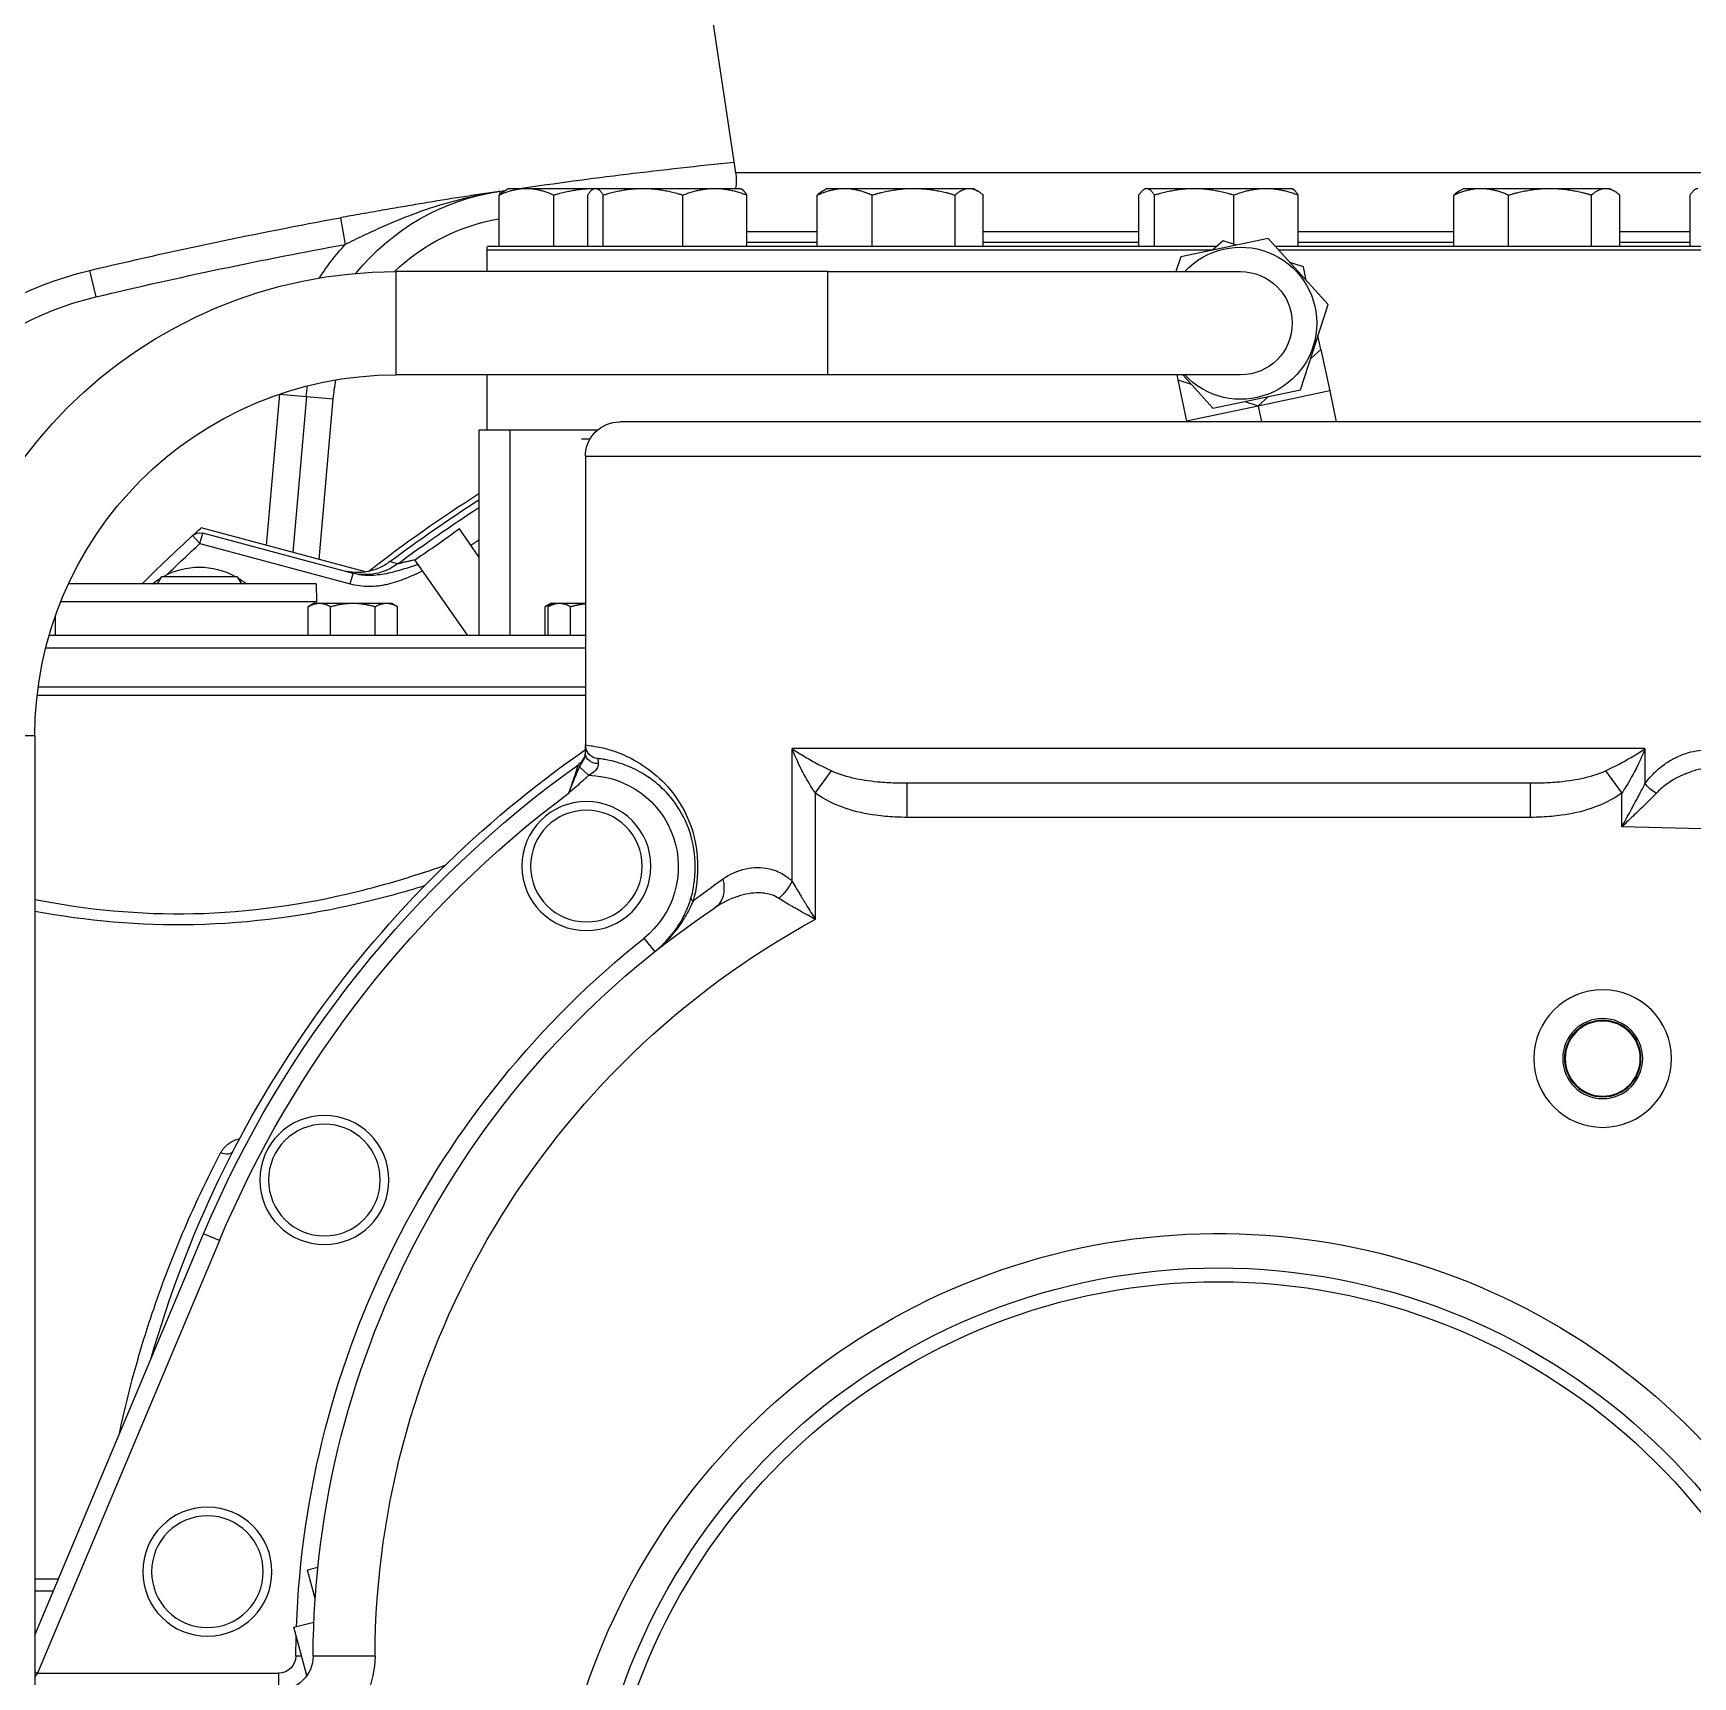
# Model space of a CAD drawing. Header units: inches. Extents: x -883 to 808, y -248 to 1051.
# Drawn here: x -415.96 to -403.9, y -122.05 to -110.1 of the extents above; entities that cross this region are included whole.
import ezdxf

# ---------------------------------------------------------------- set-up
doc = ezdxf.new("R2010")
doc.units = ezdxf.units.IN
doc.header["$MEASUREMENT"] = 0
doc.layers.get('0').update_dxf_attribs({"linetype": 'CONTINUOUS'})
doc.layers.add('EQUIPMENT - COMPRESSORS', color=41, linetype='CONTINUOUS')

# ---------------------------------------------------------------- blocks, each defined once
blk = doc.blocks.new('A$C084a53c6')
for p, q in [((28.393, 66.763), (28.688, 68.734)), ((21.376, 66.763), (28.393, 66.763)), ((21.457, 66.227), (21.457, 66.601)), ((21.969, 66.227), (21.969, 66.601)), ((22.041, 66.649), (22.008, 66.63)), ((22.071, 66.649), (22.041, 66.649)), ((22.475, 66.649), (22.071, 66.649)), ((22.174, 66.227), (22.174, 66.601)), ((22.976, 66.649), (22.475, 66.649)), ((22.777, 66.227), (22.777, 66.601)), ((23.103, 66.649), (22.976, 66.649)), ((23.103, 66.649), (23.136, 66.63)), ((23.175, 66.227), (23.175, 66.601)), ((24.306, 66.227), (24.306, 66.601)), ((24.353, 66.649), (24.344, 66.644)), ((24.54, 66.649), (24.353, 66.649)), ((25.062, 66.649), (24.54, 66.649)), ((24.773, 66.243), (24.773, 66.601)), ((25.407, 66.649), (25.062, 66.649)), ((25.351, 66.227), (25.351, 66.601)), ((25.416, 66.649), (25.407, 66.649)), ((25.416, 66.649), (25.425, 66.644)), ((25.463, 66.227), (25.463, 66.601)), ((26.594, 66.227), (26.594, 66.601)), ((26.666, 66.649), (26.633, 66.63)), ((26.696, 66.649), (26.666, 66.649)), ((27.1, 66.649), (26.696, 66.649)), ((26.799, 66.227), (26.799, 66.601)), ((27.601, 66.649), (27.1, 66.649)), ((27.402, 66.227), (27.402, 66.601)), ((27.728, 66.649), (27.601, 66.649)), ((27.728, 66.649), (27.761, 66.63)), ((27.8, 66.227), (27.8, 66.601)), ((28.312, 66.227), (28.312, 66.601)), ((28.359, 66.649), (28.35, 66.644)), ((28.545, 66.649), (28.359, 66.649)), ((29.067, 66.649), (28.545, 66.649)), ((28.778, 66.227), (28.778, 66.601)), ((29.412, 66.649), (29.067, 66.649)), ((29.356, 66.227), (29.356, 66.601)), ((29.421, 66.649), (29.412, 66.649)), ((29.421, 66.649), (29.43, 66.644)), ((29.914, 66.649), (29.421, 66.649)), ((29.468, 66.227), (29.468, 66.601)), ((29.715, 66.227), (29.715, 66.601)), ((30.041, 66.649), (29.914, 66.649)), ((30.041, 66.649), (30.073, 66.63)), ((30.11, 66.628), (30.106, 66.607)), ((30.113, 66.227), (30.113, 66.601)), ((21.969, 66.336), (21.457, 66.336)), ((24.306, 66.336), (23.175, 66.336)), ((26.594, 66.336), (25.463, 66.336)), ((28.312, 66.336), (27.8, 66.336)), ((31.266, 66.436), (31.23, 66.242)), ((19.572, 66.227), (24.47, 66.227)), ((21.969, 66.258), (21.457, 66.258)), ((24.306, 66.258), (23.175, 66.258)), ((24.089, 65.804), (24.524, 66.286)), ((24.524, 66.286), (25.159, 66.151)), ((24.755, 66.237), (24.852, 66.269)), ((24.852, 66.269), (24.928, 66.2)), ((24.899, 66.227), (30.197, 66.227)), ((26.594, 66.258), (25.463, 66.258)), ((28.312, 66.258), (27.8, 66.258)), ((24.448, 66.202), (19.57, 66.202)), ((24.268, 66.079), (24.366, 66.111)), ((30.2, 66.202), (24.926, 66.202)), ((25.159, 66.151), (25.194, 66.044)), ((30.2, 66.044), (30.2, 66.202)), ((24.247, 65.979), (24.268, 66.079)), ((27.724, 66.044), (24.724, 66.044)), ((27.724, 65.294), (27.724, 66.044)), ((27.724, 66.044), (30.861, 66.044)), ((30.861, 65.294), (30.861, 66.044)), ((33.088, 66.052), (33.042, 65.861)), ((24.29, 65.186), (24.089, 65.804)), ((24.141, 65.479), (24.162, 65.579)), ((24.141, 65.479), (24.077, 65.178)), ((24.217, 65.41), (24.141, 65.479)), ((24.724, 65.294), (27.724, 65.294)), ((25.144, 65.294), (24.925, 65.051)), ((25.18, 65.258), (25.083, 65.226)), ((25.18, 65.258), (25.117, 64.957)), ((25.188, 65.294), (25.18, 65.258)), ((27.724, 65.294), (30.861, 65.294)), ((30.2, 64.892), (30.2, 65.294)), ((24.077, 65.178), (24.029, 64.952)), ((24.077, 65.178), (24.597, 65.067)), ((24.925, 65.051), (24.29, 65.186)), ((24.597, 65.068), (24.521, 65.137)), ((31.513, 65.136), (31.317, 65.119)), ((31.708, 65.153), (31.513, 65.136)), ((31.513, 65.136), (31.612, 64.003)), ((31.709, 65.153), (31.805, 64.054)), ((24.597, 65.067), (24.572, 64.952)), ((24.694, 65.1), (24.597, 65.068)), ((24.597, 65.068), (24.597, 65.067)), ((24.597, 65.067), (25.117, 64.957)), ((31.419, 63.951), (31.317, 65.119)), ((20.807, 64.952), (29.235, 64.952)), ((25.117, 64.957), (25.115, 64.952)), ((29.397, 64.892), (29.91, 64.892)), ((29.91, 64.892), (30.035, 64.892)), ((30.035, 64.892), (30.26, 64.892)), ((30.035, 64.892), (30.035, 63.399)), ((30.26, 64.892), (30.26, 63.399)), ((29.514, 64.829), (29.45, 64.829)), ((29.485, 64.702), (20.416, 64.702)), ((29.485, 64.702), (29.485, 62.604)), ((30.26, 63.971), (30.401, 64.174)), ((31.084, 63.861), (32.278, 64.181)), ((31.173, 63.851), (32.266, 64.144)), ((32.287, 64.067), (31.194, 63.775)), ((32.287, 64.067), (32.266, 64.144)), ((32.287, 64.067), (32.34, 64.126)), ((30.34, 63.399), (30.724, 63.948)), ((31.194, 63.775), (31.173, 63.851)), ((32.017, 63.829), (31.985, 63.774)), ((32.562, 63.829), (32.017, 63.829)), ((32.594, 63.774), (32.562, 63.829)), ((31.442, 63.774), (31.439, 63.643)), ((31.442, 63.774), (33.242, 63.774)), ((29.675, 63.634), (29.485, 63.634)), ((29.594, 63.399), (29.594, 63.609)), ((29.712, 63.634), (29.675, 63.634)), ((29.712, 63.634), (29.756, 63.609)), ((29.734, 63.634), (29.712, 63.634)), ((29.734, 63.634), (29.778, 63.609)), ((29.756, 63.399), (29.756, 63.609)), ((29.778, 63.399), (29.778, 63.609)), ((30.893, 63.634), (30.85, 63.609)), ((30.85, 63.399), (30.85, 63.609)), ((30.931, 63.634), (30.893, 63.634)), ((31.175, 63.634), (30.931, 63.634)), ((31.012, 63.399), (31.012, 63.609)), ((31.418, 63.634), (31.175, 63.634)), ((31.337, 63.399), (31.337, 63.609)), ((31.456, 63.634), (31.418, 63.634)), ((31.439, 63.643), (33.299, 63.643)), ((31.456, 63.634), (31.499, 63.609)), ((31.499, 63.399), (31.499, 63.609)), ((33.337, 63.399), (33.337, 63.541)), ((29.485, 63.399), (33.383, 63.399)), ((29.485, 63.307), (33.408, 63.307)), ((29.485, 63.024), (33.462, 63.024)), ((29.485, 62.962), (33.47, 62.962)), ((29.485, 62.538), (29.485, 62.604)), ((33.486, 62.669), (34.236, 62.669)), ((33.486, 62.669), (33.486, 47.233)), ((21.786, 62.577), (21.786, 62.323)), ((21.786, 62.577), (27.983, 62.577)), ((27.983, 61.614), (27.983, 62.577)), ((22.072, 62.415), (21.954, 62.254)), ((27.815, 62.254), (27.697, 62.415)), ((29.527, 62.445), (29.462, 62.383)), ((21.954, 62.008), (21.954, 62.254)), ((22.621, 62.327), (22.621, 62.077)), ((27.148, 62.327), (22.621, 62.327)), ((27.148, 62.077), (27.148, 62.327)), ((27.815, 62.254), (27.815, 61.336)), ((21.275, 61.991), (21.954, 62.008)), ((22.621, 62.077), (27.148, 62.077)), ((29.06, 61.198), (28.982, 61.1)), ((32.145, 59.002), (32.26, 59.051)), ((32.145, 59.002), (33.466, 55.857)), ((33.486, 56.132), (32.26, 59.051)), ((31.43, 56.624), (31.505, 56.604)), ((31.449, 56.399), (31.505, 56.604)), ((33.486, 56.543), (33.314, 56.543)), ((33.352, 56.452), (33.486, 56.452)), ((31.603, 56.19), (31.459, 56.228)), ((31.509, 55.84), (31.603, 56.19)), ((31.014, 55.979), (31.464, 55.981)), ((31.546, 55.981), (31.589, 55.981)), ((33.466, 55.857), (31.714, 55.857)), ((31.714, 55.732), (31.714, 55.857)), ((33.486, 55.865), (33.466, 55.857)), ((33.466, 55.857), (33.486, 55.833))]:
    blk.add_line(p, q)
for centre, radius in [((29.478, 61.723), 0.469), ((29.478, 61.723), 0.406), ((22.093, 60.324), 0.5), ((22.093, 60.324), 0.291), ((22.093, 60.324), 0.278), ((22.093, 60.324), 0.273), ((31.382, 59.441), 0.469), ((31.382, 59.441), 0.406), ((32.232, 56.594), 0.469), ((32.232, 56.594), 0.406)]:
    blk.add_circle(centre, radius)
for centre, radius, start, end in [((24.884, 31.582), 35.433, 81.7578, 84.2986), ((28.769, 66.707), 0.38, 171.4833, 188.7795), ((24.884, 31.582), 35.433, 81.5202, 81.59), ((29.866, 64.992), 1.654, 38.9239, 81.5202), ((29.866, 64.992), 1.457, 46.2022, 80.2363), ((24.884, 31.582), 35.433, 76.6138, 79.6251), ((24.724, 65.669), 0.553, 42.7447, 317.2553), ((30.075, 66.202), 0.125, 0, 11.537), ((24.884, 31.582), 35.236, 76.6138, 79.6251), ((29.866, 64.992), 1.85, 32.8969, 42.4904), ((24.724, 65.669), 0.375, 90, 270), ((30.861, 62.669), 3.375, 0, 90), ((32.495, 63.563), 2.559, 13.3862, 76.6138), ((32.495, 63.563), 2.362, 13.3862, 76.6138), ((30.861, 62.669), 2.625, 0, 90), ((29.866, 64.992), 1.457, 5, 10.4761), ((29.866, 64.992), 1.654, 5, 7.6979), ((29.235, 64.702), 0.25, 0, 90), ((24.884, 55.952), 10.039, 52.0145, 57.6295), ((24.884, 55.952), 10, 52.9772, 57.4864), ((24.884, 55.952), 9.953, 53.1786, 57.3155), ((24.884, 55.952), 11.063, 47.6324, 48.0599), ((24.884, 55.952), 9.757, 56.1561, 56.5709), ((32.287, 64.067), 0.0787, 47.6324, 105), ((24.884, 55.952), 10.984, 45.9093, 47.6324), ((24.884, 55.952), 11.063, 44.9984, 47.6324), ((32.29, 63.357), 0.539, 121.1531, 129.3034), ((32.29, 63.357), 0.539, 61.1531, 118.8469), ((32.29, 63.357), 0.539, 50.6966, 58.8469), ((31.189, 63.649), 0.25, 356.4167, 358.5), ((29.385, 62.604), 0.1, 275.8039, 0), ((24.884, 55.952), 8.06, 15.7946, 55.1996), ((29.605, 62.559), 0.12, 180, 234.4593), ((29.475, 61.718), 0.665, 91.1186, 231.4795), ((24.884, 55.952), 8, 22.79, 54.4593), ((24.884, 55.952), 7.875, 22.79, 53.1756), ((24.884, 55.952), 6.58, 0.2517, 56.2052), ((24.884, 55.952), 6.13, 0.2517, 61.4441), ((24.884, 55.952), 6.705, 2.0707, 51.4795), ((24.884, 54.202), 4.85, 291.0942, 220.356), ((24.884, 54.202), 4.6, 280.9763, 259.0237), ((24.884, 54.202), 4.5, 280.9763, 259.0237), ((24.884, 55.952), 6.705, 0.2517, 1.5393), ((31.714, 55.982), 0.7, 180.2517, 270), ((31.714, 55.982), 0.25, 180.2517, 270), ((31.714, 55.982), 0.125, 180.2517, 270)]:
    blk.add_arc(centre, radius, start, end)
for centre, major_axis, ratio, start_param, end_param in [((31.086, 64.235), (0.102, -0.38), 0.999446, 5.378463, 6.283185), ((29.385, 62.538), (0.1, 0), 0.706229, 4.789799, 6.283185), ((21.702, 62.323), (0.0999, 0.0751), 0.480382, 4.382741, 5.280943), ((28.683, 61.628), (-0.139, -0.208), 0.723194, 5.163188, 6.283185), ((28.152, 61.614), (-0.167, 0.186), 0.56171, 1.104695, 1.75307), ((28.62, 61.469), (0.096, 0.028), 0.384453, 5.634663, 6.283185), ((32.136, 59.694), (-0.0889, -0.0459), 0.511369, 0, 1.312817)]:
    blk.add_ellipse(centre, major_axis=major_axis, ratio=ratio, start_param=start_param, end_param=end_param)
for points, weights in [([(21.457, 66.601), (21.427, 66.649), (21.402, 66.649)], [1.01001874936, 1.04314139574, 1]), ([(22.071, 66.649), (22.024, 66.649), (21.969, 66.601)], [1, 1.04314139574, 1.01001874936]), ([(22.174, 66.601), (22.119, 66.649), (22.071, 66.649)], [1.01001874936, 1.04314139574, 1]), ([(22.475, 66.649), (22.335, 66.649), (22.174, 66.601)], [1, 1.04314139574, 1.01001874936]), ([(22.777, 66.601), (22.615, 66.649), (22.475, 66.649)], [1.01001874936, 1.04314139574, 1]), ([(22.976, 66.649), (22.884, 66.649), (22.777, 66.601)], [1, 1.04314139574, 1.01001874936]), ([(23.175, 66.601), (23.069, 66.649), (22.976, 66.649)], [1.01001874936, 1.04314139574, 1]), ([(23.136, 66.63), (23.155, 66.619), (23.175, 66.601)], [1.02406585719, 1.02219750016, 1.01001874936]), ([(24.54, 66.649), (24.431, 66.649), (24.306, 66.601)], [1, 1.04314139574, 1.01001874936]), ([(24.306, 66.601), (24.326, 66.633), (24.344, 66.644)], [1.01001874936, 1.03212124069, 1.02026494091]), ([(24.773, 66.601), (24.648, 66.649), (24.54, 66.649)], [1.01001874936, 1.04314139574, 1]), ([(25.062, 66.649), (24.928, 66.649), (24.773, 66.601)], [1, 1.04314139574, 1.01001874936]), ([(25.351, 66.601), (25.196, 66.649), (25.062, 66.649)], [1.01001874936, 1.04314139574, 1]), ([(25.407, 66.649), (25.381, 66.649), (25.351, 66.601)], [1, 1.04314139574, 1.01001874936]), ([(25.463, 66.601), (25.433, 66.649), (25.407, 66.649)], [1.01001874936, 1.04314139574, 1]), ([(26.696, 66.649), (26.649, 66.649), (26.594, 66.601)], [1, 1.04314139574, 1.01001874936]), ([(26.799, 66.601), (26.744, 66.649), (26.696, 66.649)], [1.01001874936, 1.04314139574, 1]), ([(27.1, 66.649), (26.96, 66.649), (26.799, 66.601)], [1, 1.04314139574, 1.01001874936]), ([(27.402, 66.601), (27.24, 66.649), (27.1, 66.649)], [1.01001874936, 1.04314139574, 1]), ([(27.601, 66.649), (27.509, 66.649), (27.402, 66.601)], [1, 1.04314139574, 1.01001874936]), ([(27.8, 66.601), (27.694, 66.649), (27.601, 66.649)], [1.01001874936, 1.04314139574, 1]), ([(27.761, 66.63), (27.78, 66.619), (27.8, 66.601)], [1.02406585719, 1.02219750016, 1.01001874936]), ([(28.545, 66.649), (28.437, 66.649), (28.312, 66.601)], [1, 1.04314139574, 1.01001874936]), ([(28.312, 66.601), (28.332, 66.633), (28.35, 66.644)], [1.01001874936, 1.03212124069, 1.02026494091]), ([(28.778, 66.601), (28.653, 66.649), (28.545, 66.649)], [1.01001874936, 1.04314139574, 1]), ([(29.067, 66.649), (28.933, 66.649), (28.778, 66.601)], [1, 1.04314139574, 1.01001874936]), ([(29.356, 66.601), (29.202, 66.649), (29.067, 66.649)], [1.01001874936, 1.04314139574, 1]), ([(29.412, 66.649), (29.386, 66.649), (29.356, 66.601)], [1, 1.04314139574, 1.01001874936]), ([(29.468, 66.601), (29.438, 66.649), (29.412, 66.649)], [1.01001874936, 1.04314139574, 1]), ([(29.715, 66.601), (29.557, 66.648), (29.421, 66.649)], [1.01001874936, 1.04220103932, 1.00238811134]), ([(29.914, 66.649), (29.821, 66.649), (29.715, 66.601)], [1, 1.04314139574, 1.01001874936]), ([(30.113, 66.601), (30.006, 66.649), (29.914, 66.649)], [1.01001874936, 1.04314139574, 1]), ([(30.073, 66.63), (30.092, 66.619), (30.113, 66.601)], [1.02406585719, 1.02219750016, 1.01001874936]), ([(29.594, 63.609), (29.536, 63.625), (29.485, 63.631)], [1.01001874936, 1.03183787257, 1.02056336988]), ([(29.675, 63.634), (29.637, 63.634), (29.594, 63.609)], [1, 1.04314139574, 1.01001874936]), ([(29.756, 63.609), (29.712, 63.634), (29.675, 63.634)], [1.01001874936, 1.04314139574, 1]), ([(29.778, 63.609), (29.744, 63.628), (29.715, 63.632)], [1.01001874936, 1.03535981883, 1.01606135529]), ([(30.931, 63.634), (30.893, 63.634), (30.85, 63.609)], [1, 1.04314139574, 1.01001874936]), ([(31.012, 63.609), (30.969, 63.634), (30.931, 63.634)], [1.01001874936, 1.04314139574, 1]), ([(31.175, 63.634), (31.099, 63.634), (31.012, 63.609)], [1, 1.04314139574, 1.01001874936]), ([(31.337, 63.609), (31.25, 63.634), (31.175, 63.634)], [1.01001874936, 1.04314139574, 1]), ([(31.418, 63.634), (31.381, 63.634), (31.337, 63.609)], [1, 1.04314139574, 1.01001874936]), ([(31.499, 63.609), (31.456, 63.634), (31.418, 63.634)], [1.01001874936, 1.04314139574, 1])]:
    blk.add_rational_spline(points, weights, degree=2)
for points, knots in [([(30.11, 66.628), (30.132, 66.624), (30.155, 66.621), (30.201, 66.614), (30.224, 66.61), (30.293, 66.6), (30.339, 66.593), (30.478, 66.571), (30.572, 66.556), (30.715, 66.532), (30.763, 66.524), (30.861, 66.507), (30.911, 66.499), (31.011, 66.481), (31.061, 66.472), (31.163, 66.454), (31.214, 66.445), (31.266, 66.436)], [-0.00003952, -0.00003952, -0.00003952, -0.00003952, 0.00193641, 0.00193641, 0.00391234, 0.00391234, 0.00786419, 0.00786419, 0.0157679, 0.0157679, 0.01971976, 0.01971976, 0.02367161, 0.02367161, 0.02762347, 0.02762347, 0.03157532, 0.03157532, 0.03157532, 0.03157532]), ([(31.23, 66.242), (31.185, 66.265), (31.14, 66.287), (31.049, 66.33), (31.003, 66.352), (30.912, 66.392), (30.866, 66.412), (30.773, 66.449), (30.727, 66.466), (30.588, 66.516), (30.494, 66.545), (30.351, 66.581), (30.303, 66.592), (30.231, 66.607), (30.207, 66.611), (30.158, 66.62), (30.134, 66.624), (30.11, 66.628)], [0, 0, 0, 0, 0.00384518, 0.00384518, 0.00769035, 0.00769035, 0.01153553, 0.01153553, 0.01538071, 0.01538071, 0.02307106, 0.02307106, 0.02691624, 0.02691624, 0.02883883, 0.02883883, 0.03076142, 0.03076142, 0.03076142, 0.03076142]), ([(30.401, 64.174), (30.456, 64.134), (30.51, 64.095), (30.561, 64.059), (30.612, 64.024), (30.666, 63.987), (30.721, 63.95)], [-0.4760377, -0.4760377, -0.4760377, -0.4760377, 0, 0, 0, 0.4677597, 0.4677597, 0.4677597, 0.4677597]), ([(30.721, 63.95), (30.728, 63.948), (30.734, 63.947), (30.741, 63.945), (30.748, 63.943), (30.756, 63.942), (30.763, 63.94), (30.766, 63.939), (30.768, 63.939), (30.771, 63.938), (30.78, 63.936), (30.789, 63.934), (30.797, 63.932), (30.799, 63.932), (30.8, 63.931), (30.802, 63.931), (30.808, 63.93), (30.813, 63.928), (30.818, 63.927), (30.819, 63.927), (30.819, 63.927), (30.819, 63.927), (30.822, 63.926), (30.825, 63.926), (30.827, 63.925), (30.83, 63.924), (30.832, 63.924), (30.834, 63.923), (30.834, 63.923), (30.834, 63.923), (30.835, 63.923), (30.839, 63.922), (30.842, 63.922), (30.845, 63.921), (30.845, 63.921), (30.845, 63.921), (30.845, 63.921), (30.848, 63.92), (30.849, 63.92), (30.85, 63.92)], [0, 0, 0, 0, 0.000582122, 0.000582122, 0.000582122, 0.001231656, 0.001231656, 0.001231656, 0.001470444, 0.001470444, 0.001470444, 0.002293332, 0.002293332, 0.002293332, 0.002463311, 0.002463311, 0.002463311, 0.003046004, 0.003046004, 0.003046004, 0.003079139, 0.003079139, 0.003079139, 0.003394936, 0.003394936, 0.003394936, 0.003694967, 0.003694967, 0.003694967, 0.003726585, 0.003726585, 0.003726585, 0.004310795, 0.004310795, 0.004310795, 0.004343367, 0.004343367, 0.004343367, 0.004926622, 0.004926622, 0.004926622, 0.004926622]), ([(30.724, 63.948), (30.723, 63.948), (30.723, 63.948), (30.722, 63.949), (30.721, 63.949), (30.721, 63.95)], [-0.008949319, -0.008949319, -0.008949319, -0.008949319, -0.004441374, -0.004441374, -0.000006237, -0.000006237, -0.000006237, -0.000006237]), ([(30.906, 63.936), (30.93, 63.918), (30.955, 63.903), (31.01, 63.878), (31.038, 63.869), (31.097, 63.858), (31.127, 63.856), (31.187, 63.858), (31.216, 63.862), (31.245, 63.87)], [-0.908562, -0.908562, -0.908562, -0.908562, -0.6816214, -0.6816214, -0.4546511, -0.4546511, -0.2273369, -0.2273369, 0, 0, 0, 0]), ([(31.194, 63.775), (31.149, 63.763), (31.104, 63.757), (31.059, 63.757), (31.059, 63.757), (31.058, 63.757), (31.058, 63.757), (31.036, 63.757), (31.013, 63.758), (30.991, 63.761), (30.99, 63.761), (30.99, 63.761), (30.99, 63.761), (30.979, 63.762), (30.968, 63.764), (30.957, 63.766), (30.946, 63.768), (30.934, 63.77), (30.923, 63.773), (30.923, 63.773), (30.922, 63.773), (30.922, 63.773), (30.878, 63.783), (30.835, 63.797), (30.794, 63.814), (30.793, 63.814), (30.792, 63.814), (30.791, 63.815), (30.75, 63.831), (30.709, 63.85), (30.669, 63.87)], [0, 0, 0, 0, 0.00343968, 0.00343968, 0.00343968, 0.0034605, 0.0034605, 0.0034605, 0.00515952, 0.00515952, 0.00515952, 0.00519074, 0.00519074, 0.00519074, 0.00601944, 0.00601944, 0.00601944, 0.00687936, 0.00687936, 0.00687936, 0.00692099, 0.00692099, 0.00692099, 0.01031904, 0.01031904, 0.01031904, 0.01038149, 0.01038149, 0.01038149, 0.01375872, 0.01375872, 0.01375872, 0.01375872]), ([(30.701, 63.915), (30.739, 63.903), (30.778, 63.89), (30.855, 63.867), (30.893, 63.856), (30.952, 63.844), (30.972, 63.841), (31.013, 63.837), (31.033, 63.835), (31.093, 63.835), (31.134, 63.84), (31.173, 63.851)], [0.00000001, 0.00000001, 0.00000001, 0.00000001, 0.00310203, 0.00310203, 0.00620407, 0.00620407, 0.00775509, 0.00775509, 0.0093061, 0.0093061, 0.01240814, 0.01240814, 0.01240814, 0.01240814]), ([(29.485, 62.604), (29.485, 62.604), (29.471, 62.602), (29.42, 62.595), (29.385, 62.589), (29.311, 62.57), (29.278, 62.56), (29.219, 62.537), (29.195, 62.526), (29.118, 62.489), (29.061, 62.455), (28.905, 62.33), (28.795, 62.215), (28.662, 61.865), (28.651, 61.642), (28.703, 61.469)], [-8.511186, -8.511186, -8.511186, -8.511186, -7.000451, -7.000451, -5.638661, -5.638661, -4.787542, -4.787542, -4.255593, -4.255593, -3.191695, -3.191695, -1.489458, -1.489458, 0, 0, 0, 0]), ([(21.786, 62.323), (21.765, 62.351), (21.742, 62.377), (21.691, 62.427), (21.663, 62.45), (21.616, 62.483), (21.597, 62.494), (21.57, 62.509), (21.56, 62.513), (21.536, 62.525), (21.521, 62.531), (21.482, 62.545), (21.458, 62.552), (21.408, 62.562), (21.382, 62.565), (21.356, 62.565)], [0, 0, 0, 0, 0.309723, 0.309723, 0.663692, 0.663692, 0.884923, 0.884923, 0.995538, 0.995538, 1.172523, 1.172523, 1.455698, 1.455698, 1.769846, 1.769846, 1.769846, 1.769846]), ([(22.072, 62.415), (22.06, 62.421), (22.047, 62.428), (22.013, 62.444), (21.993, 62.454), (21.941, 62.482), (21.91, 62.5), (21.847, 62.537), (21.815, 62.557), (21.786, 62.577)], [0, 0, 0, 0, 0.155437, 0.155437, 0.404137, 0.404137, 0.802057, 0.802057, 1.2435, 1.2435, 1.2435, 1.2435]), ([(21.786, 62.577), (21.801, 62.537), (21.819, 62.497), (21.855, 62.422), (21.873, 62.387), (21.905, 62.332), (21.917, 62.311), (21.938, 62.278), (21.946, 62.266), (21.954, 62.254)], [-1.2435, -1.2435, -1.2435, -1.2435, -0.802057, -0.802057, -0.404137, -0.404137, -0.155437, -0.155437, 0, 0, 0, 0]), ([(27.983, 62.577), (27.954, 62.557), (27.922, 62.537), (27.859, 62.5), (27.828, 62.482), (27.776, 62.454), (27.756, 62.444), (27.722, 62.428), (27.709, 62.421), (27.697, 62.415)], [-0.002138, -0.002138, -0.002138, -0.002138, 0.439305, 0.439305, 0.837225, 0.837225, 1.085925, 1.085925, 1.241362, 1.241362, 1.241362, 1.241362]), ([(27.815, 62.254), (27.823, 62.266), (27.831, 62.278), (27.852, 62.311), (27.864, 62.332), (27.896, 62.387), (27.914, 62.422), (27.95, 62.497), (27.968, 62.537), (27.983, 62.577)], [-1.241362, -1.241362, -1.241362, -1.241362, -1.085925, -1.085925, -0.837225, -0.837225, -0.439305, -0.439305, 0.002138, 0.002138, 0.002138, 0.002138]), ([(28.716, 61.497), (28.671, 61.651), (28.68, 61.849), (28.796, 62.159), (28.891, 62.262), (29.027, 62.373), (29.076, 62.402), (29.143, 62.436), (29.164, 62.445), (29.216, 62.465), (29.244, 62.474), (29.308, 62.492), (29.339, 62.497), (29.383, 62.503), (29.395, 62.504), (29.395, 62.504)], [0, 0, 0, 0, 1.489458, 1.489458, 3.191695, 3.191695, 4.255593, 4.255593, 4.787542, 4.787542, 5.638661, 5.638661, 7.000451, 7.000451, 8.511186, 8.511186, 8.511186, 8.511186]), ([(29.395, 62.504), (29.395, 62.504), (29.395, 62.504), (29.395, 62.503), (29.394, 62.502), (29.394, 62.497), (29.394, 62.493), (29.393, 62.483), (29.393, 62.475), (29.392, 62.467)], [-0.445424, -0.445424, -0.445424, -0.445424, -0.389746, -0.389746, -0.3006612, -0.3006612, -0.1581255, -0.1581255, 0, 0, 0, 0]), ([(29.527, 62.445), (29.518, 62.463), (29.51, 62.474), (29.497, 62.495), (29.492, 62.505), (29.487, 62.519), (29.486, 62.524), (29.485, 62.532), (29.485, 62.535), (29.485, 62.538)], [-0.4914094, -0.4914094, -0.4914094, -0.4914094, -0.316959, -0.316959, -0.159708, -0.159708, -0.0614262, -0.0614262, 0, 0, 0, 0]), ([(21.264, 62.44), (21.29, 62.44), (21.317, 62.438), (21.368, 62.431), (21.393, 62.426), (21.433, 62.415), (21.448, 62.41), (21.473, 62.401), (21.482, 62.397), (21.511, 62.386), (21.53, 62.377), (21.578, 62.352), (21.607, 62.334), (21.659, 62.295), (21.682, 62.275), (21.703, 62.253)], [-1.769846, -1.769846, -1.769846, -1.769846, -1.455698, -1.455698, -1.172523, -1.172523, -0.995538, -0.995538, -0.884923, -0.884923, -0.663692, -0.663692, -0.309723, -0.309723, 0, 0, 0, 0]), ([(22.621, 62.327), (22.596, 62.327), (22.571, 62.327), (22.507, 62.329), (22.467, 62.331), (22.367, 62.34), (22.307, 62.348), (22.185, 62.373), (22.125, 62.391), (22.072, 62.415)], [0, 0, 0, 0, 0.221737, 0.221737, 0.576516, 0.576516, 1.144163, 1.144163, 1.773896, 1.773896, 1.773896, 1.773896]), ([(27.697, 62.415), (27.644, 62.391), (27.584, 62.373), (27.462, 62.348), (27.402, 62.34), (27.302, 62.331), (27.262, 62.329), (27.198, 62.327), (27.173, 62.327), (27.148, 62.327)], [0, 0, 0, 0, 0.629733, 0.629733, 1.19738, 1.19738, 1.552159, 1.552159, 1.773896, 1.773896, 1.773896, 1.773896]), ([(29.392, 62.467), (29.392, 62.464), (29.392, 62.461), (29.393, 62.452), (29.395, 62.446), (29.403, 62.43), (29.41, 62.421), (29.431, 62.401), (29.446, 62.392), (29.462, 62.383)], [0, 0, 0, 0, 0.0614262, 0.0614262, 0.159708, 0.159708, 0.316959, 0.316959, 0.4914094, 0.4914094, 0.4914094, 0.4914094]), ([(29.462, 62.383), (29.467, 62.377), (29.473, 62.372), (29.488, 62.357), (29.497, 62.349), (29.522, 62.327), (29.537, 62.313), (29.57, 62.285), (29.587, 62.27), (29.605, 62.256)], [0, 0, 0, 0, 0.0607981, 0.0607981, 0.1580749, 0.1580749, 0.313718, 0.313718, 0.4863845, 0.4863845, 0.4863845, 0.4863845]), ([(29.605, 62.256), (29.595, 62.28), (29.586, 62.304), (29.568, 62.349), (29.559, 62.37), (29.546, 62.403), (29.541, 62.415), (29.533, 62.433), (29.53, 62.439), (29.527, 62.445)], [-0.4863845, -0.4863845, -0.4863845, -0.4863845, -0.313718, -0.313718, -0.1580749, -0.1580749, -0.0607981, -0.0607981, 0, 0, 0, 0]), ([(29.605, 62.256), (29.587, 62.307), (29.569, 62.36), (29.555, 62.4), (29.545, 62.432), (29.537, 62.456), (29.535, 62.461), (29.535, 62.461), (29.535, 62.462), (29.535, 62.462)], [4.061999, 4.061999, 4.061999, 4.061999, 4.635535, 4.635535, 4.635535, 5.095723, 5.095723, 5.095723, 5.154051, 5.154051, 5.154051, 5.154051]), ([(21.703, 62.253), (21.713, 62.244), (21.722, 62.234), (21.747, 62.208), (21.763, 62.192), (21.806, 62.15), (21.833, 62.124), (21.892, 62.068), (21.923, 62.038), (21.954, 62.008)], [0, 0, 0, 0, 0.132789, 0.132789, 0.345251, 0.345251, 0.685191, 0.685191, 1.062312, 1.062312, 1.062312, 1.062312]), ([(21.954, 62.008), (21.933, 62.046), (21.912, 62.085), (21.873, 62.157), (21.855, 62.191), (21.826, 62.245), (21.815, 62.265), (21.798, 62.298), (21.792, 62.311), (21.786, 62.323)], [-1.062312, -1.062312, -1.062312, -1.062312, -0.685191, -0.685191, -0.345251, -0.345251, -0.132789, -0.132789, 0, 0, 0, 0]), ([(21.954, 62.254), (22.021, 62.205), (22.097, 62.169), (22.248, 62.118), (22.32, 62.103), (22.441, 62.086), (22.487, 62.081), (22.563, 62.078), (22.592, 62.077), (22.621, 62.077)], [-1.773896, -1.773896, -1.773896, -1.773896, -1.144163, -1.144163, -0.576516, -0.576516, -0.221737, -0.221737, 0, 0, 0, 0]), ([(27.148, 62.077), (27.177, 62.077), (27.206, 62.078), (27.282, 62.081), (27.328, 62.086), (27.449, 62.103), (27.521, 62.118), (27.672, 62.169), (27.748, 62.205), (27.815, 62.254)], [-1.773896, -1.773896, -1.773896, -1.773896, -1.552159, -1.552159, -1.19738, -1.19738, -0.629733, -0.629733, 0, 0, 0, 0]), ([(28.488, 61.628), (28.436, 61.665), (28.379, 61.691), (28.265, 61.716), (28.208, 61.717), (28.115, 61.696), (28.08, 61.682), (28.024, 61.648), (28.003, 61.632), (27.983, 61.614)], [-2.049137, -2.049137, -2.049137, -2.049137, -1.321693, -1.321693, -0.665969, -0.665969, -0.256142, -0.256142, 0, 0, 0, 0]), ([(33.486, 61.481), (33.116, 61.407), (32.724, 61.369), (31.928, 61.386), (31.525, 61.445), (30.927, 61.591), (30.71, 61.657), (30.505, 61.73)], [51.119613, 51.119613, 51.119613, 51.119613, 54.153642, 54.153642, 57.307734, 57.307734, 59.222625, 59.222625, 59.222625, 59.222625]), ([(27.983, 61.614), (27.975, 61.599), (27.966, 61.583), (27.948, 61.553), (27.94, 61.539), (27.925, 61.515), (27.92, 61.506), (27.911, 61.491), (27.907, 61.485), (27.896, 61.468), (27.889, 61.456), (27.87, 61.425), (27.858, 61.406), (27.836, 61.37), (27.825, 61.353), (27.815, 61.336)], [-1.168175, -1.168175, -1.168175, -1.168175, -0.960459, -0.960459, -0.773222, -0.773222, -0.656199, -0.656199, -0.583059, -0.583059, -0.43678, -0.43678, -0.202734, -0.202734, 0.002057, 0.002057, 0.002057, 0.002057]), ([(28.079, 61.488), (28.095, 61.499), (28.112, 61.507), (28.16, 61.523), (28.191, 61.528), (28.274, 61.529), (28.327, 61.52), (28.436, 61.484), (28.492, 61.455), (28.544, 61.42)], [0, 0, 0, 0, 0.256142, 0.256142, 0.665969, 0.665969, 1.321693, 1.321693, 2.049137, 2.049137, 2.049137, 2.049137]), ([(30.656, 61.579), (30.805, 61.533), (30.96, 61.49), (31.502, 61.364), (31.915, 61.305), (32.722, 61.289), (33.114, 61.324), (33.486, 61.393)], [-58.622497, -58.622497, -58.622497, -58.622497, -57.307734, -57.307734, -54.153642, -54.153642, -51.190987, -51.190987, -51.190987, -51.190987]), ([(27.815, 61.336), (27.831, 61.345), (27.848, 61.354), (27.884, 61.374), (27.903, 61.384), (27.933, 61.401), (27.944, 61.407), (27.961, 61.417), (27.967, 61.42), (27.981, 61.428), (27.99, 61.433), (28.012, 61.446), (28.025, 61.454), (28.052, 61.471), (28.066, 61.48), (28.079, 61.488)], [-0.002057, -0.002057, -0.002057, -0.002057, 0.202734, 0.202734, 0.43678, 0.43678, 0.583059, 0.583059, 0.656199, 0.656199, 0.773222, 0.773222, 0.960459, 0.960459, 1.168175, 1.168175, 1.168175, 1.168175]), ([(28.703, 61.469), (28.71, 61.452), (28.718, 61.435), (28.74, 61.39), (28.755, 61.363), (28.798, 61.294), (28.828, 61.254), (28.898, 61.173), (28.939, 61.134), (28.982, 61.1)], [-1.455291, -1.455291, -1.455291, -1.455291, -1.273126, -1.273126, -0.981664, -0.981664, -0.515324, -0.515324, 0.002022, 0.002022, 0.002022, 0.002022]), ([(28.982, 61.1), (28.938, 61.136), (28.896, 61.177), (28.826, 61.263), (28.798, 61.307), (28.759, 61.382), (28.746, 61.411), (28.728, 61.46), (28.722, 61.478), (28.716, 61.497)], [-0.002022, -0.002022, -0.002022, -0.002022, 0.515324, 0.515324, 0.981664, 0.981664, 1.273126, 1.273126, 1.455291, 1.455291, 1.455291, 1.455291]), ([(32.136, 59.638), (32.132, 59.645), (32.128, 59.652), (32.115, 59.67), (32.106, 59.681), (32.08, 59.706), (32.06, 59.719), (32.025, 59.734), (32.012, 59.738), (31.998, 59.741)], [0, 0, 0, 0, 0.0739536, 0.0739536, 0.1922793, 0.1922793, 0.3816005, 0.3816005, 0.4887243, 0.4887243, 0.4887243, 0.4887243]), ([(32.873, 57.592), (32.867, 57.618), (32.862, 57.645), (32.832, 57.779), (32.806, 57.886), (32.76, 58.058), (32.741, 58.124), (32.684, 58.32), (32.642, 58.448), (32.527, 58.777), (32.449, 58.972), (32.293, 59.326), (32.216, 59.485), (32.136, 59.638)], [-6.078891, -6.078891, -6.078891, -6.078891, -5.864617, -5.864617, -4.979392, -4.979392, -4.426126, -4.426126, -3.319595, -3.319595, -1.549144, -1.549144, 0, 0, 0, 0])]:
    blk.add_open_spline(points, degree=3, knots=knots)
for points in [[(30.85, 63.92), (30.869, 63.925), (30.887, 63.931), (30.906, 63.936)], [(28.703, 61.469), (28.635, 61.522), (28.563, 61.575), (28.488, 61.628)]]:
    blk.add_open_spline(points, degree=3)

msp = doc.modelspace()

# ---------------------------------------------------------------- block references
at = {"layer": 'EQUIPMENT - COMPRESSORS', "xscale": -1}
msp.add_blockref('A$C084a53c6', (-382.46019, -177.87785), dxfattribs=at)

doc.saveas('drawing.dxf')
